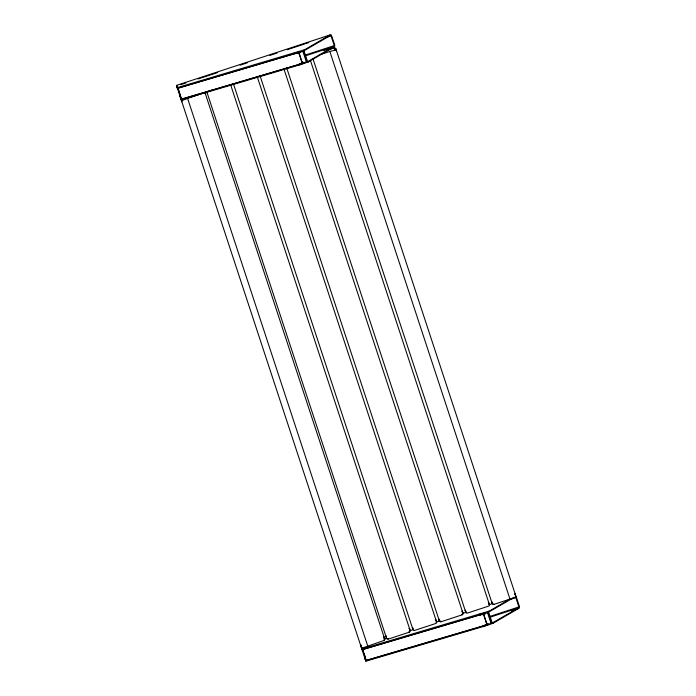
<?xml version="1.0" encoding="UTF-8"?>
<svg xmlns="http://www.w3.org/2000/svg" width="696" height="696" viewBox="0 0 696 696"><rect width="100%" height="100%" fill="white"/><g stroke="black" fill="none" stroke-linecap="round" stroke-linejoin="round"><path stroke-width="1.04" d="M299.767 64.119L298.097 64.667L302.081 62.849L298.862 53.061L300.637 52.505M484.425 625.469L482.754 626.017L486.748 624.199L483.52 614.411L485.295 613.863M362.607 649.472L366.157 660.582L485.286 625.408A1.966 1.897 18.8 0 0 486.548 623.033L484.198 615.577A1.966 1.897 18.8 0 0 481.736 614.298L362.042 649.638L360.78 644.487M408.874 628.645L409.561 628.662L410.161 630.55A1.305 1.279 -17.6 0 1 409.318 632.177L388.194 639.111A1.305 1.279 -17.6 0 1 386.55 638.302L385.949 636.414L386.506 635.996M435.287 619.971L435.974 619.988L436.575 621.876A1.305 1.279 -17.6 0 1 435.731 623.503L414.607 630.437A1.305 1.279 -17.6 0 1 412.963 629.628L412.667 627.444M461.692 611.297L462.388 611.314L462.979 613.202A1.305 1.279 -17.6 0 1 462.144 614.829L441.012 621.763A1.305 1.279 -17.6 0 1 439.367 620.954L438.793 618.988M488.375 602.579L489.392 604.528A1.305 1.279 -17.6 0 1 488.548 606.146L467.425 613.089A1.305 1.279 -17.6 0 1 465.781 612.28L465.311 610.209M514.675 597.533L493.829 604.415A1.305 1.279 -17.6 0 1 492.194 603.606L491.715 601.535M300.629 64.058L300.681 63.901A1.966 1.897 18.8 0 0 301.942 61.526L301.89 61.683A1.966 1.897 18.8 0 1 300.629 64.058L181.499 99.224L177.95 88.122M181.499 99.224L177.985 88.018L177.367 88.218M177.898 88.27L297.079 52.948A1.966 1.897 18.8 0 1 299.541 54.227L301.89 61.683M299.541 54.227L299.489 54.384A1.966 1.897 18.8 0 0 297.027 53.105M366.157 660.582L362.642 649.368L362.024 649.577M362.555 649.629L481.736 614.298M484.198 615.577L484.146 615.734A1.966 1.897 18.8 0 0 481.684 614.455M485.286 625.408L485.338 625.252A1.966 1.897 18.8 0 0 486.6 622.877L486.548 623.033M181.247 99.38L181.117 99.554A1.305 1.279 -17.6 0 1 181.395 98.301M330.087 34.957L303.926 50.138L303.595 51.678L306.797 61.413L307.876 62.135L334.471 46.797L334.811 45.257L331.374 35.122L330.522 34.8L176.462 85.408L177.384 88.288L297.079 52.948M304.326 50.582L330.287 35.557L328.234 36.236M510.142 598.96L488.592 611.488L488.253 613.028L491.68 623.164L492.977 623.338L519.129 608.147L519.468 606.607L516.267 596.872L515.188 596.15M308.119 61.378L333.889 46.51L305.213 55.932M489.175 611.775L514.022 597.446M492.559 622.798L518.546 607.869L489.871 617.282M180.76 84.668L185.884 82.989M198.169 78.953L201.24 77.943M202.266 77.613L217.631 72.567M240.163 65.163L247.332 62.805M269.857 55.41L277.025 53.053M287.274 49.686L304.683 43.97M305.701 43.63L308.78 42.621M177.123 86.034L176.993 87.026M325.902 37.532L331.044 35.844L334.245 45.579L305.457 55.036M177.184 87.679L304.317 49.816M296.165 53.166L294.495 53.714L298.845 53.035M294.295 53.105L300.324 51.713L303.595 51.678M180.525 97.057L180.125 96.535M323.849 50.486L334.089 47.119M328.042 49.947L334.202 47.928A1.305 1.279 -17.6 0 1 335.846 48.737L515.919 596.228A1.305 1.279 -17.6 0 1 515.083 597.855L510.107 599.482L329.834 51.452L320.743 54.436M180.969 99.171L181.586 98.971M180.177 96.701L181.839 101.825A1.305 1.279 -17.6 0 1 182.683 100.198L203.684 92.881M209.044 91.124L212.062 90.132M335.159 48.72L335.785 48.685L336.568 50.999A1.305 1.279 -17.6 0 0 334.924 50.19L329.834 51.452M302.081 62.849L303.839 62.248M181.186 99.85L298.297 65.276L304.1 63.171L306.797 61.413M298.297 65.276L308.319 61.979M384.679 639.024L386.724 638.354M409.257 630.95L412.328 629.941M435.887 622.207L439.985 620.858M463.536 613.124L466.607 612.115M489.14 604.711L492.211 603.702M361.581 647.454L361.659 648.376M383.879 636.953L384.688 638.919A1.305 1.279 -17.6 0 1 383.844 640.546L362.834 647.863A1.305 1.279 -17.6 0 1 361.189 647.054L176.784 86.374M361.729 648.585L362.346 648.376M361.842 649.029L488.975 611.166M480.823 614.516L479.152 615.064L483.502 614.385M478.952 614.455L484.99 613.063L488.253 613.028M364.452 656.859L365.069 656.65L364.165 653.892M490.123 616.386L518.903 606.938L515.701 597.194M511.577 610.827L518.746 608.478M366.244 660.321L365.626 660.53L485.338 625.252M486.748 624.199L488.496 623.599M361.441 647.724L365.844 661.2L482.954 626.626L488.757 624.521L491.454 622.763M482.954 626.626L492.977 623.338M180.986 99.241L300.681 63.901M514.788 593.905L515.919 596.228M307.467 61.291L304.152 51.356M176.462 85.408L176.827 86.504M361.128 646.758L361.485 647.854M334.341 48.32L334.202 47.902L334.924 50.19M362.103 647.645L362.277 648.176M312.835 58.377L492.194 603.606M310.381 60.334L489.392 604.528M492.02 622.442L488.783 612.454M303.065 51.852L306.266 61.587M487.722 613.202L490.924 622.937M286.761 68.086L465.781 612.28M283.968 69.008L462.979 613.202M260.017 75.733L439.367 620.954M257.215 76.647L436.575 621.876M233.343 83.546L412.963 629.628M230.707 85.008L410.161 630.55M206.938 92.22L386.55 638.302M205.068 92.838L384.688 638.919M187.529 98.188L367.81 646.227M365.13 658.929L364.521 657.067M364.652 657.459L364.808 657.946M179.855 95.717L180.464 97.579M179.986 96.109L180.151 96.596M364.782 657.885L365.844 661.2M493.629 603.789L493.829 604.415M461.944 614.194L462.144 614.829M440.812 621.137L441.012 621.763M409.126 631.542L409.318 632.177M233.404 83.772L233.604 84.407A1.305 1.279 -17.6 0 1 233.543 83.903M387.994 638.484L388.194 639.111M383.644 639.911L383.844 640.546M206.895 92.133L207.191 93.081A1.305 1.279 -17.6 0 1 208.034 91.454M204.929 92.429L205.329 93.69A1.305 1.279 -17.6 0 0 204.189 92.82M182.317 99.067L182.683 100.198M465.833 611.132A1.305 1.279 -17.6 0 1 465.18 610.392M488.792 602.632A1.305 1.279 -17.6 0 1 488.522 603.893M413.006 628.479A1.305 1.279 -17.6 0 1 412.363 627.74M435.974 619.988A1.305 1.279 -17.6 0 1 436.009 620.649M439.42 619.805A1.305 1.279 -17.6 0 1 438.776 619.066M462.388 611.314A1.305 1.279 -17.6 0 1 462.301 612.289M384.088 637.031A1.305 1.279 -17.6 0 1 383.809 638.284M361.441 645.636A1.305 1.279 -17.6 0 1 361.12 645.523M360.841 645.34A1.305 1.279 -17.6 0 1 360.476 644.783M492.559 602.571A1.305 1.279 -17.6 0 1 491.593 601.718M515.205 593.958A1.305 1.279 -17.6 0 1 515.24 594.628M386.602 637.153A1.305 1.279 -17.6 0 1 385.949 636.414M409.561 628.662A1.305 1.279 -17.6 0 1 409.596 629.323M230.159 84.581A1.305 1.279 -17.6 0 1 230.811 85.321"/></g></svg>
